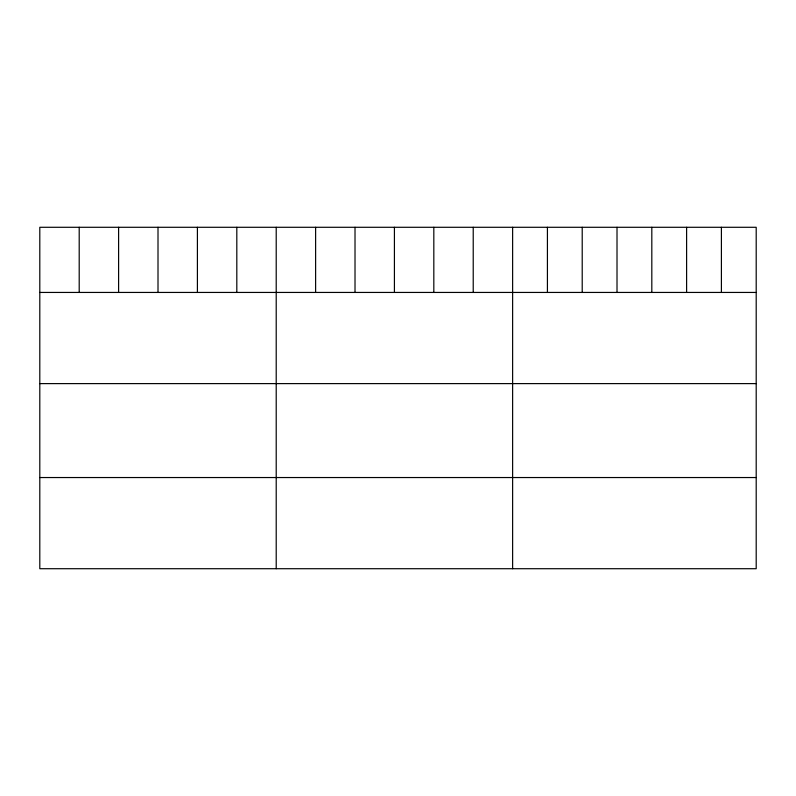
<?xml version="1.0" encoding="UTF-8"?>
<svg xmlns="http://www.w3.org/2000/svg" width="796" height="796" viewBox="0 0 796 796"><rect width="100%" height="100%" fill="white"/><g stroke="black" fill="none" stroke-linecap="round" stroke-linejoin="round"><path stroke-width="1.19" d="M756.2 292.44L756.2 568.712L39.8 568.712L39.8 227.288L756.2 227.288L756.2 292.44L39.8 292.44M39.8 383.612L756.2 383.612M39.8 477.54L756.2 477.54M721.405 227.288L721.405 292.44M686.61 227.288L686.61 292.44M651.815 227.288L651.815 292.44M617.009 227.288L617.009 292.44M582.214 227.288L582.214 292.44M547.419 227.288L547.419 292.44M512.624 227.288L512.624 568.712M473.222 227.288L473.222 292.44M433.82 227.288L433.82 292.44M394.418 227.288L394.418 292.44M355.016 227.288L355.016 292.44M315.614 227.288L315.614 292.44M276.212 227.288L276.212 568.712M236.81 227.288L236.81 292.44M197.408 227.288L197.408 292.44M158.006 227.288L158.006 292.44M118.604 227.288L118.604 292.44M79.202 227.288L79.202 292.44"/></g></svg>
